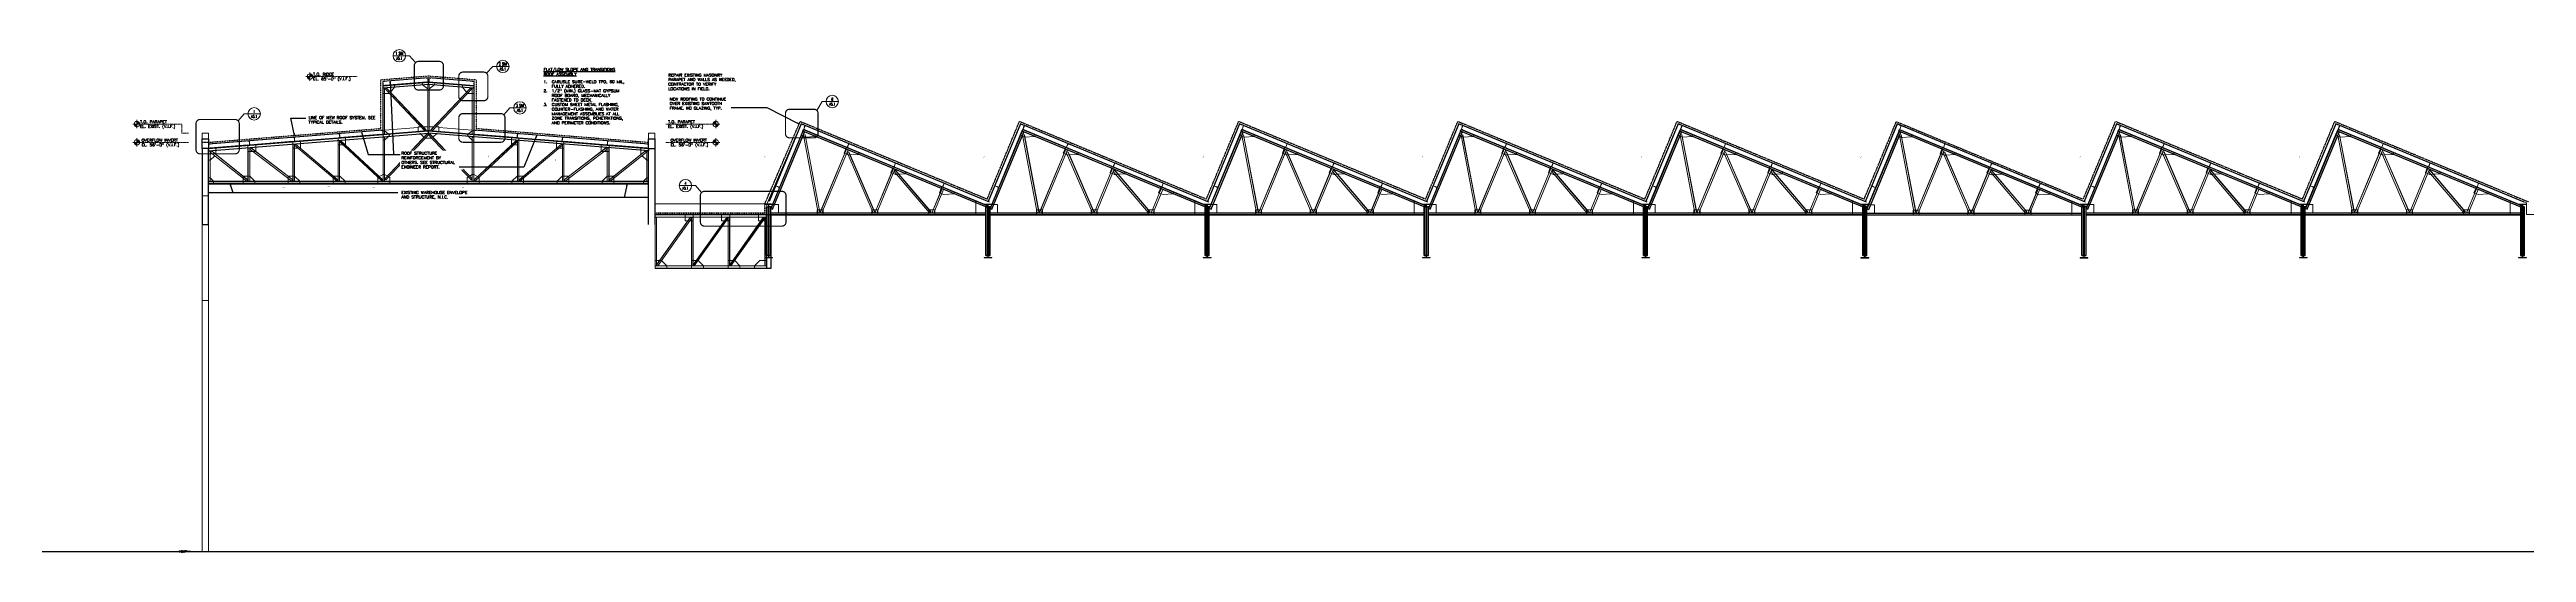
# Model space of a CAD drawing. Header units: inches. Extents: x -33163 to 19162, y -8858 to 30669.
# Drawn here: x -26497 to -22429, y -6825 to -5999 of the extents above; entities that cross this region are included whole.
import ezdxf
from ezdxf.enums import TextEntityAlignment as Align

# ---------------------------------------------------------------- set-up
doc = ezdxf.new("R2010")
doc.units = ezdxf.units.IN
for name, pattern in [('CENTER', [2, 1.25, -0.25, 0.25, -0.25]), ('DASHED', [0.75, 0.5, -0.25]), ('DASHED4', [0.25, 0.125, -0.125]), ('HIDDEN2', [0.1875, 0.125, -0.0625])]:
    doc.linetypes.add(name, pattern=pattern)
doc.layers.get('0').update_dxf_attribs({"color": 9, "lineweight": 0})
for name, color, linetype in [('A-ANNO-NOTE-48', 12, 'Continuous'), ('A-TEXT-48', 7, 'Continuous'), ('A-WALL-EXIST', 251, 'Continuous'), ('ELEV-MK', 7, 'Continuous'), ('TRUSS_Geometry', 12, 'Continuous'), ('WALL_Solid Fills', 11, 'Continuous')]:
    doc.layers.add(name, color=color, linetype=linetype)
for name, color, linetype, lineweight in [('A-ANNO-SYMB-48', 12, 'Continuous', 9), ('A-ROOF-BELOW', 251, 'Continuous', 5), ('A-ROOF-EXIST', 7, 'Continuous', 30), ('METAL-DECK', 12, 'Continuous', 0)]:
    doc.layers.add(name, color=color, linetype=linetype, lineweight=lineweight)
doc.styles.add('ROMANS', font='romans.shx', dxfattribs={"width": 1.1})
doc.styles.add('TXT-STD-1-4', font='romans.shx', dxfattribs={"width": 0.8, "height": 4.5})
doc.dimstyles.new('Dim 48', dxfattribs={"dimscale": 48, "dimtxt": 0.09375, "dimasz": 0.0625, "dimexe": 0.0625, "dimexo": 0.0625, "dimgap": 0.09375, "dimtad": 1, "dimdec": 4, "dimzin": 3, "dimdsep": 46, "dimlunit": 4, "dimtxsty": 'ROMANS', "dimblk1": 'ARCHTICK', "dimblk2": 'ARCHTICK', "dimsah": 1, "dimcen": 0.0625, "dimdle": 0.0625, "dimclrd": 2, "dimclre": 2, "dimclrt": 3, "dimaunit": 1, "dimazin": 0, "dimtm": 1e-09, "dimtfac": 1, "dimtdec": 4, "dimtmove": 2, "dimatfit": 3, "dimldrblk": 'CLOSEDBLANK', "dimfxl": 1, "dimtolj": 1, "dimtzin": 3, "dimarcsym": 0})

# ---------------------------------------------------------------- blocks, each defined once
blk = doc.blocks.new('A$C68cd170a')
at = {"layer": 'METAL-DECK', "lineweight": 30}
for points in [[(296.5, 235.2), (371.5, 241.2), (446.5, 235.2)], [(9.4, 132.2), (296.4, 155.2)], [(446.6, 155.2), (733.5, 132.2)]]:
    blk.add_lwpolyline(points, dxfattribs=at)
at = {"layer": 'TRUSS_Geometry', "lineweight": 18}
for points in [[(299.4, 235.4), (297.9, 235.3), (296.4, 235.2), (296.7, 231.7), (297, 228.2), (298.5, 228.3), (300, 228.4), (300, 228.6), (299.9, 228.7), (298.7, 228.6), (297.4, 228.5), (297.3, 228.5), (297.3, 228.5), (297.2, 228.6), (297.2, 228.7), (297, 231.7), (296.7, 234.8), (296.7, 234.8), (296.7, 234.9), (296.9, 234.9), (296.9, 235), (298.2, 235), (299.5, 235.1)], [(370.2, 240.9), (370.2, 240.9), (370.3, 240.8), (370.3, 240.7), (370.4, 240.7), (370.6, 237.7), (370.9, 234.6), (370.9, 234.5), (370.8, 234.5), (370.8, 234.4), (370.7, 234.4), (369.4, 234.3), (368.2, 234.2), (368.2, 234.1), (368.2, 233.9), (369.7, 234), (371.1, 234.2), (370.9, 237.7), (370.6, 241.2), (369.1, 241), (367.6, 240.9), (367.6, 240.8), (367.6, 240.6), (368.9, 240.7)], [(372.4, 241.2), (372.1, 237.7), (371.8, 234.2), (373.3, 234), (374.8, 233.9), (374.8, 234.1), (374.8, 234.2), (373.5, 234.3), (372.3, 234.4), (372.2, 234.4), (372.1, 234.5), (372.1, 234.5), (372.1, 234.6), (372.3, 237.7), (372.6, 240.7), (372.6, 240.7), (372.6, 240.8), (372.7, 240.9), (372.8, 240.9), (374.1, 240.7), (375.3, 240.6), (375.4, 240.8), (375.4, 240.9)], [(443.5, 235.4), (443.5, 235.3), (443.5, 235.1), (446, 235), (446.1, 234.9), (446.2, 234.9), (446.2, 234.8), (446.2, 234.8), (446, 231.7), (445.8, 228.7), (445.7, 228.6), (445.7, 228.5), (445.6, 228.5), (445.5, 228.5), (444.3, 228.6), (443, 228.7), (443, 228.6), (443, 228.4), (444.5, 228.3), (446, 228.2), (446.2, 231.7), (446.5, 235.2)], [(74.5, 137.4), (74.5, 137.2), (74.5, 137.1), (75.7, 137.2), (77, 137.3), (77.1, 137.3), (77.1, 137.3), (77.2, 137.2), (77.2, 137.1), (77.4, 134.1), (77.7, 131), (77.7, 131), (77.7, 130.9), (77.6, 130.9), (77.5, 130.8), (76.3, 130.7), (75, 130.7), (75, 130.5), (75, 130.4), (76.5, 130.5), (78, 130.6), (77.7, 134.1), (77.4, 137.6)], [(148.4, 143.3), (148.4, 143.2), (148.5, 143), (149.7, 143.1), (151, 143.3), (151.1, 143.3), (151.1, 143.2), (151.2, 143.1), (151.2, 143.1), (151.5, 140.1), (151.7, 137), (151.7, 136.9), (151.7, 136.9), (151.6, 136.8), (151.5, 136.8), (150.2, 136.7), (149, 136.6), (149, 136.4), (149, 136.3), (150.5, 136.4), (152, 136.6), (151.7, 140.1), (151.4, 143.5)], [(222.5, 149.2), (222.5, 149.1), (222.5, 149), (223.7, 149.1), (225, 149.2), (225.1, 149.2), (225.1, 149.2), (225.2, 149.1), (225.2, 149), (225.4, 146), (225.7, 142.9), (225.7, 142.9), (225.7, 142.8), (225.6, 142.7), (225.5, 142.7), (224.3, 142.6), (223, 142.5), (223, 142.4), (223, 142.2), (224.5, 142.4), (226, 142.5), (225.7, 146), (225.4, 149.5)], [(293.4, 154.9), (293.4, 154.8), (293.4, 154.7), (294.7, 154.8), (296, 154.9), (296.1, 154.9), (296.2, 154.8), (296.2, 154.8), (296.2, 154.7), (296.5, 151.7), (296.7, 148.6), (296.7, 148.5), (296.6, 148.5), (296.6, 148.4), (296.5, 148.4), (295.3, 148.3), (294, 148.2), (294, 148.1), (294, 147.9), (295.5, 148.1), (297, 148.2), (296.7, 151.7), (296.4, 155.2)], [(446.6, 155.2), (446.3, 151.7), (446, 148.2), (447.5, 148.1), (449, 147.9), (449, 148.1), (449, 148.2), (447.7, 148.3), (446.5, 148.4), (446.4, 148.4), (446.3, 148.5), (446.3, 148.5), (446.3, 148.6), (446.5, 151.7), (446.8, 154.7), (446.8, 154.8), (446.8, 154.8), (446.9, 154.9), (447, 154.9), (448.3, 154.8), (449.5, 154.7), (449.5, 154.8), (449.5, 154.9)], [(517.5, 149.5), (517.3, 146), (517, 142.5), (518.5, 142.4), (520, 142.2), (520, 142.4), (520, 142.5), (518.8, 142.6), (517.5, 142.7), (517.4, 142.7), (517.3, 142.8), (517.3, 142.9), (517.3, 142.9), (517.5, 146), (517.8, 149), (517.8, 149.1), (517.9, 149.2), (517.9, 149.2), (518, 149.2), (519.3, 149.1), (520.5, 149), (520.5, 149.1), (520.5, 149.2)], [(591.6, 143.5), (591.3, 140.1), (591, 136.6), (592.5, 136.4), (594, 136.3), (594, 136.4), (594, 136.6), (592.7, 136.7), (591.5, 136.8), (591.4, 136.8), (591.4, 136.9), (591.3, 136.9), (591.3, 137), (591.5, 140.1), (591.8, 143.1), (591.8, 143.1), (591.8, 143.2), (591.9, 143.3), (592, 143.3), (593.3, 143.1), (594.6, 143), (594.6, 143.2), (594.6, 143.3)]]:
    blk.add_lwpolyline(points, close=True, dxfattribs=at)
at = {"layer": 'TRUSS_Geometry', "lineweight": 25}
for points in [[(371.8, 234.2), (371.8, 233.9), (371.5, 230.2), (371.2, 233.9), (297, 227.9), (297, 228.2), (371.1, 234.2), (371.2, 233.9)], [(297, 227.9), (297.3, 224.2), (371.5, 230.2), (445.7, 224.2), (446, 227.9), (371.8, 233.9)], [(374.8, 233.9), (443, 228.4)], [(446, 228.2), (446, 227.9)], [(297, 148.2), (371.2, 154.1), (371.2, 153.9), (10, 124.9), (10.3, 121.2), (371.5, 150.2), (371.2, 153.9)], [(10, 124.9), (10, 125.2)], [(13, 125.4), (75, 130.4)], [(78, 130.6), (149, 136.3)], [(152, 136.6), (223, 142.2)], [(226, 142.5), (294, 147.9)], [(733, 125.2), (733, 124.9), (732.7, 121.2), (371.5, 150.2), (371.8, 153.9), (371.8, 154.1), (446, 148.2)], [(733, 124.9), (371.8, 153.9)], [(449, 147.9), (517, 142.5)], [(520, 142.2), (591, 136.6)], [(594, 136.3), (665, 130.6)], [(668, 130.4), (730, 125.4)], [(733, 71.2), (10, 71.2)], [(10, 67.4), (733, 67.4)], [(733, 67.2), (10, 67.2)]]:
    blk.add_lwpolyline(points, dxfattribs=at)
at = {"layer": 'TRUSS_Geometry', "lineweight": 13}
for points in [[(297, 215.6), (299.5, 215.6), (307.4, 215.6), (309, 217.5), (315.8, 225.7), (315.5, 229.7)], [(297, 228.2), (297, 228.2), (297, 223.9), (297.2, 223.9), (299.5, 223.9), (299.5, 148.5), (297.2, 148.5)], [(297, 144.2), (297, 143.9), (297, 148.5), (297.2, 148.5), (297.2, 223.9)], [(297, 148.5), (297, 223.9)], [(319.4, 230), (300, 228.4)], [(302.3, 224.2), (302.5, 224.4), (367.5, 155.5), (367.4, 155.4)], [(370.2, 222.9), (361.5, 229.4), (361.2, 233.1)], [(368.2, 233.9), (361.5, 233.4)], [(371.8, 234.2), (371.5, 234.2), (371.1, 234.2)], [(372.5, 222.8), (381.4, 229.4), (381.8, 233.4)], [(375.6, 155.4), (377.3, 153.8), (442.2, 222.6), (440.5, 224.1)], [(434, 217.5), (427.1, 225.7), (427.5, 229.7)], [(435.6, 215.6), (443.5, 215.6), (445.8, 215.6), (446, 215.6), (446, 228.2)], [(445.8, 223.9), (446, 223.9), (446, 148.5), (445.8, 148.5)], [(22.5, 115.2), (22.5, 122.2), (22.5, 126.2)], [(75, 130.4), (75, 126.4), (75, 120.2), (75.3, 120.2), (78, 120.2), (83.2, 120.2), (88.1, 120.2), (88.1, 127.4), (88.1, 131.5)], [(75.3, 126.1), (75.3, 71.5)], [(148.6, 73.4), (148.7, 73.5), (80.1, 126.4), (79.9, 126.2)], [(161.3, 137.3), (161.3, 133.3), (161.3, 125.4), (157.4, 125.4), (151.5, 125.4), (149, 125.4)], [(151.5, 130.4), (151.5, 71.5), (149.2, 71.5), (149, 71.5), (149, 132.1), (149, 132.3), (149, 136.3)], [(149, 132.1), (149.2, 132.1), (149.2, 71.5)], [(151.5, 130.5), (151.5, 132.1), (149.2, 132.1)], [(222.8, 72.9), (223, 73.1), (153.1, 132.3), (152.9, 132.2)], [(223.3, 131.3), (223, 131.3), (223, 138.2), (223, 142.2)], [(223.3, 71.5), (223.3, 138), (223, 138), (223, 71.5), (223.3, 71.5), (225.5, 71.5), (225.5, 138), (223.3, 138)], [(225.5, 131.3), (230.8, 131.3)], [(296.8, 73), (297, 73.2), (227.2, 138.1), (227, 137.9)], [(234.5, 131.3), (235.3, 131.3), (235.3, 139.3), (235.3, 143.3)], [(296.4, 155.2), (297, 155.2)], [(297, 154.2), (299.5, 154.2), (305.5, 148.9), (307.6, 146.7), (305.8, 144.9), (299.5, 138.7), (297, 138.7)], [(297, 148.5), (297, 148.2)], [(297.2, 71.5), (297, 71.5), (297, 143.9), (297.2, 143.9)], [(299.5, 155.4), (354.6, 159.8)], [(299.8, 75.1), (299.6, 75.3), (369.8, 149.5), (370, 149.3), (299.8, 75.1), (301.5, 73.5), (371.5, 147.7), (441.4, 73.7), (443.1, 75.2), (373, 149.3), (373.2, 149.5), (443.3, 75.4), (443.1, 75.2)], [(359.4, 160.5), (354.6, 160.5), (354.6, 152.8)], [(355.5, 151.7), (354.6, 152.6)], [(364.1, 143.5), (358.2, 149.1), (357.3, 150)], [(370.2, 160.5), (362.8, 160.5)], [(363.4, 160.5), (370.2, 161.1)], [(365.9, 141.8), (377.1, 141.8)], [(373, 149.3), (371.5, 147.7), (369.9, 149.3)], [(379.6, 160.5), (372.5, 161.1)], [(380.2, 160.5), (372.5, 160.5)], [(378.9, 143.5), (384.7, 149.1), (385.7, 150)], [(388.4, 152.8), (388.4, 160.5), (383.6, 160.5)], [(387.5, 151.7), (388.4, 152.6)], [(443.5, 155.4), (388.4, 159.8)], [(446, 154.2), (443.5, 154.2), (437.5, 148.9), (435.4, 147), (437.2, 144.9), (443.5, 138.7), (445.8, 138.7)], [(445.8, 143.9), (443.5, 143.9), (443.5, 71.5), (445.8, 71.5)], [(445.8, 136.5), (446, 136.3), (446, 144.2), (446, 148.2), (446, 156.4), (445.8, 156.2)], [(446.6, 155.2), (446, 155.2)], [(446.2, 73), (446, 73.2), (515.8, 138.1), (515.9, 137.9)], [(508.5, 131.3), (507.7, 131.3), (507.7, 139.3), (507.7, 143.3)], [(512.2, 131.3), (517.5, 131.3), (520, 131.3)], [(519.7, 138), (520, 138)], [(520, 73.1), (520, 138), (520, 138.2), (520, 142.2)], [(590.1, 132.2), (520.2, 72.9), (520, 73.1), (589.9, 132.3), (590.1, 132.2), (591.5, 130.4), (591.5, 71.5), (593.8, 71.5)], [(520.2, 72.9), (521.6, 71.2), (591.5, 130.4)], [(581.7, 125.4), (581.7, 133.3), (581.7, 137.3)], [(585.5, 125.4), (591.5, 125.4), (594, 125.4)], [(594, 132.1), (594, 71.5), (593.8, 71.5), (593.8, 132.1), (591.5, 132.1), (591.5, 130.5)], [(593.8, 132.1), (594, 132.1), (594, 132.3), (594, 136.3)], [(594.4, 73.4), (594.2, 73.5), (662.9, 126.4), (663, 126.2)], [(654.9, 131.5), (654.9, 127.4), (654.9, 120.2), (659.8, 120.2), (665, 120.2), (667.7, 120.2), (668, 120.2), (668, 126.4), (668, 130.4)], [(667.7, 126.1), (668, 126.1), (668, 71.5), (667.7, 71.5)], [(720.5, 115.2), (720.5, 122.2), (720.5, 126.2)], [(20.4, 113.1), (13, 105.7), (10.2, 105.7), (10, 105.7)], [(10, 102.7), (10.2, 102.9)], [(74.7, 73.3), (74.8, 73.5), (15, 121.2), (14.9, 121)], [(288.5, 67.2), (288.5, 71.2), (288.5, 77.7), (290.8, 78.9), (297, 82.2), (299.5, 82.2), (303.9, 79.8), (306.2, 78.6), (308, 77.7), (308, 71.2), (308, 67.2)], [(443.5, 82.2), (439, 79.8), (436.7, 78.6), (435, 77.7), (435, 71.2), (435, 67.2)], [(443.5, 82.3), (445.8, 82.3), (452.2, 78.9), (454.5, 77.7), (454.5, 71.2), (454.5, 67.2)], [(728.1, 121), (668.3, 73.3)], [(722.6, 113.1), (730, 105.7), (733, 105.7)], [(732.7, 102.9), (733, 102.7)], [(10.2, 79.5), (10, 79.7)], [(18.5, 67.2), (18.5, 71.2), (13, 76.7), (10, 76.7)], [(86.5, 67.2), (86.5, 71.2), (78, 79.7), (75.3, 79.7), (67, 79.7), (67, 75.9), (67, 71.2), (67, 67.2)], [(140.7, 67.2), (140.7, 71.2), (140.7, 75.9), (140.7, 79.7), (149, 79.7), (151.5, 79.7), (151.7, 79.7), (160.2, 71.2), (160.2, 67.2)], [(234.7, 67.2), (234.7, 71.2), (226.1, 79.7), (225.5, 79.7), (223.3, 79.7), (215.2, 79.7)], [(215.2, 76.4), (215.2, 71.2), (215.2, 67.2)], [(527.8, 67.2), (527.8, 71.2), (527.8, 76.4), (527.8, 79.7), (520, 79.7), (517.5, 79.7), (516.9, 79.7), (508.3, 71.2), (508.3, 67.2)], [(520, 73.1), (520, 71.5), (519.7, 71.5)], [(582.8, 67.2), (582.8, 71.2), (591.3, 79.7), (591.5, 79.7), (594, 79.7), (602.2, 79.7), (602.2, 75.9), (602.2, 71.2), (602.2, 67.2)], [(675.9, 67.2), (675.9, 71.2), (675.9, 75.9), (675.9, 79.7), (667.7, 79.7), (665, 79.7), (656.5, 71.2), (656.5, 67.2)], [(733, 76.7), (730, 76.7), (724.5, 71.2), (724.5, 67.2)], [(733, 79.7), (732.7, 79.5)]]:
    blk.add_lwpolyline(points, dxfattribs=at)
for points in [[(300.7, 222.7), (365.7, 153.8), (367.4, 155.4), (302.3, 224.2)], [(372.5, 154.2), (372.5, 229.9), (370.2, 229.9), (370.2, 154.2)], [(440.4, 224.3), (440.5, 224.1), (375.6, 155.4), (375.5, 155.6)], [(445.8, 148.5), (445.8, 223.9), (443.5, 223.9), (443.5, 148.5)], [(75.3, 71.5), (78, 71.5), (78, 126.1), (75.3, 126.1), (75, 126.1), (75, 71.5)], [(146.9, 71.2), (78.2, 124), (79.9, 126.2), (148.6, 73.4)], [(222.8, 72.9), (221.4, 71.2), (151.5, 130.4), (152.9, 132.2)], [(295.3, 71.4), (225.5, 136.3), (227, 137.9), (296.8, 73)], [(297.2, 143.9), (297.2, 71.5), (299.5, 71.5), (299.5, 143.9)], [(445.8, 143.9), (446, 143.9), (446, 71.5), (445.8, 71.5)], [(517.5, 136.3), (515.9, 137.9), (446.2, 73), (447.7, 71.4)], [(519.7, 71.5), (519.7, 138), (517.5, 138), (517.5, 71.5)], [(596.1, 71.2), (664.7, 124), (663, 126.2), (594.4, 73.4)], [(667.7, 71.5), (667.7, 126.1), (665, 126.1), (665, 71.5)], [(10.2, 71.5), (13, 71.5), (13, 120.9), (10.2, 120.9)], [(13.2, 118.8), (14.9, 121), (74.7, 73.3), (73, 71.2)], [(728.1, 121), (727.9, 121.2), (668.2, 73.5), (668.3, 73.3), (670, 71.2), (729.8, 118.8)], [(730, 120.9), (730, 71.5), (732.7, 71.5), (732.7, 120.9)]]:
    blk.add_lwpolyline(points, close=True, dxfattribs=at)
at = {"layer": 'TRUSS_Geometry', "lineweight": 30}
for points in [[(10, 0), (10, 125.2), (10, 141.2), (0, 141.2), (0, 125.2), (0, 0)], [(10, 125.2), (0, 125.2)], [(743, 125.2), (743, 141.2), (733, 141.2), (733, 125.2)]]:
    blk.add_lwpolyline(points, dxfattribs=at)
at = {"layer": 'TRUSS_Geometry', "lineweight": 18}
for points in [[(10.3, 131.8), (10.3, 131.8), (10.3, 131.9), (10.4, 131.9), (10.5, 132), (11.7, 132.1), (13, 132.2), (13, 132.3), (13, 132.4), (10, 132.2)], [(10, 132.2), (10.3, 128.7), (10.6, 125.2), (12.1, 125.3), (13.5, 125.4), (13.5, 125.6), (13.5, 125.7), (12.3, 125.6), (11, 125.5), (10.9, 125.5), (10.8, 125.5), (10.8, 125.6), (10.8, 125.7), (10.5, 128.7)], [(10.5, 128.7), (10.3, 131.8)], [(665.5, 137.6), (665.3, 134.1), (665, 130.6)], [(665, 130.6), (666.5, 130.5), (668, 130.4), (668, 130.5), (668, 130.7), (666.8, 130.7), (665.5, 130.8), (665.4, 130.9), (665.3, 130.9), (665.3, 131), (665.3, 131), (665.5, 134.1), (665.8, 137.1), (665.8, 137.2), (665.9, 137.3), (665.9, 137.3), (666, 137.3), (667.3, 137.2), (668.5, 137.1), (668.5, 137.2), (668.5, 137.4), (665.5, 137.6)], [(733, 132.2), (732.7, 128.7), (732.4, 125.2), (730.9, 125.3), (729.4, 125.4), (729.4, 125.6), (729.5, 125.7), (730.7, 125.6), (732, 125.5), (732.1, 125.5), (732.2, 125.5), (732.2, 125.6), (732.2, 125.7), (732.5, 128.7)], [(732.7, 131.8), (732.7, 131.8), (732.6, 131.9), (732.6, 131.9), (732.5, 132), (731.3, 132.1), (730, 132.2), (730, 132.3), (730, 132.4), (733, 132.2)], [(732.5, 128.7), (732.7, 131.8)]]:
    blk.add_lwpolyline(points, dxfattribs=at)
at = {"layer": 'TRUSS_Geometry', "lineweight": 30}
blk.add_lwpolyline([(743, 125.2), (743, 0.2), (733, 0.2), (733, 125.2)], close=True, dxfattribs=at)
at = {"layer": 'WALL_Solid Fills', "lineweight": 25, "transparency": 33554559}
for points in [[(162.7, 107.6), (163.1, 107.6), (162.7, 104.5), (163.1, 104.5)], [(236.8, 110.6), (237.2, 110.6), (236.8, 107.5), (237.2, 107.5)], [(272.1, 113.5), (272.5, 113.5), (272.1, 110.5), (272.5, 110.5)], [(313.4, 61.6), (316.6, 61.6), (313.4, 61.2), (316.6, 61.2)], [(459.9, 61.3), (463, 61.3), (459.9, 60.9), (463, 60.9)], [(534, 62.5), (537.1, 62.5), (534, 62.1), (537.1, 62.1)], [(607.9, 61.9), (611, 61.9), (607.9, 61.4), (611, 61.4)]]:
    blk.add_solid(points, dxfattribs=at)
blk = doc.blocks.new('A$Ca5cd4c98')
at = {"layer": 'METAL-DECK', "lineweight": 30}
for points in [[(60.6, 220.2), (7.7, 92.6)], [(369.9, 91.7), (60.6, 220.2)]]:
    blk.add_lwpolyline(points, dxfattribs=at)
at = {"layer": 'TRUSS_Geometry', "lineweight": 25}
for points in [[(63.4, 207.8), (63.1, 207.9), (10.6, 81.2), (10.8, 81.1)], [(364.7, 86), (64.3, 210.8)], [(6.8, 4), (3.8, 4), (3.8, 84), (6.8, 84)], [(7.6, 4), (7.3, 4), (7.3, 84), (7.6, 84)], [(366.8, 4), (366.8, 84), (363.8, 84), (363.8, 4), (366.8, 4), (367.1, 4), (367.1, 84)], [(10.6, 73.9), (363.8, 73.9)], [(10.6, 71.2), (363.8, 71.2)], [(10.6, 70.9), (363.8, 70.9)]]:
    blk.add_lwpolyline(points, dxfattribs=at)
for points in [[(10.8, 81.1), (13.6, 79.9), (66.2, 206.6), (63.4, 207.8)], [(364.8, 86.3), (363.6, 83.5), (63.3, 208.2), (64.4, 211)], [(7.1, 4), (6.8, 4), (6.8, 84), (7.1, 84)], [(7.6, 84), (7.6, 4), (10.6, 4), (10.6, 71.7), (10.6, 78), (10.6, 84)], [(370.6, 78), (370.6, 84), (367.6, 84), (367.6, 4), (370.6, 4), (370.6, 71.7)]]:
    blk.add_lwpolyline(points, close=True, dxfattribs=at)
at = {"layer": 'TRUSS_Geometry', "lineweight": 18}
for points in [[(60.6, 220.2), (63.9, 218.8), (67.1, 217.5), (66.5, 216.1), (66, 214.7), (65.7, 214.8), (66.2, 216), (66.7, 217.2), (66.7, 217.2), (66.7, 217.3), (66.7, 217.4), (66.6, 217.4), (63.8, 218.6), (61, 219.8), (60.9, 219.8), (60.8, 219.8), (60.7, 219.7), (60.7, 219.7), (60.2, 218.5), (59.7, 217.3), (59.5, 217.4), (59.6, 217.5), (59.6, 217.7)], [(141.4, 186.6), (141.3, 186.5), (141.3, 186.4), (140.1, 186.9), (138.9, 187.4), (138.9, 187.4), (138.8, 187.4), (138.7, 187.3), (138.7, 187.3), (137.5, 184.4), (136.3, 181.6), (136.3, 181.5), (136.3, 181.4), (136.4, 181.4), (136.4, 181.3), (137.6, 180.9), (138.8, 180.4), (138.7, 180.3), (138.7, 180.2), (137.3, 180.7), (135.9, 181.3), (137.3, 184.5), (138.6, 187.8), (140, 187.2)], [(212.8, 149.4), (214.1, 152.6), (215.5, 155.8), (216.9, 155.3), (218.3, 154.7), (218.2, 154.6), (218.2, 154.5), (217, 154.9), (215.8, 155.4), (215.7, 155.5), (215.7, 155.4), (215.6, 155.4), (215.6, 155.3), (214.4, 152.5), (213.2, 149.7), (213.2, 149.6), (213.2, 149.5), (213.3, 149.5), (213.3, 149.4), (214.5, 149), (215.7, 148.4), (215.6, 148.3), (215.6, 148.2), (214.2, 148.8)], [(7.1, 84), (7.1, 88), (0.8, 88), (0.8, 87.7), (6.8, 87.7), (6.8, 84)], [(7.3, 84), (7.3, 88), (13.6, 88), (13.6, 87.7), (7.6, 87.7), (7.6, 84)], [(23.8, 113), (23.7, 113.1), (23.6, 113.1), (24.1, 114.3), (24.5, 115.5), (24.5, 115.6), (24.5, 115.6), (24.5, 115.7), (24.4, 115.7), (21.6, 116.9), (18.8, 118.1), (18.7, 118.1), (18.6, 118.1), (18.6, 118), (18.5, 118), (18, 116.8), (17.5, 115.6), (17.4, 115.7), (17.3, 115.7), (17.9, 117.1), (18.5, 118.5), (21.7, 117.1), (25, 115.8), (24.4, 114.4)], [(367.1, 84), (367.1, 88), (360.9, 88), (360.9, 87.7), (366.8, 87.7), (366.8, 84)], [(367.4, 88), (373.6, 88), (373.6, 87.7), (367.6, 87.7), (367.6, 84), (367.4, 84)], [(367.4, 0), (367.4, 4), (367.6, 4), (367.6, 0.3), (373.6, 0.3), (373.6, 0)]]:
    blk.add_lwpolyline(points, close=True, dxfattribs=at)
for points in [[(69.9, 216.3), (69.8, 216.2), (69.8, 216.1), (68.6, 216.6), (67.4, 217.1), (67.4, 217.1), (67.3, 217.1), (67.2, 217.1), (67.1, 217), (66, 214.2), (64.8, 211.4), (64.8, 211.3), (64.8, 211.2), (64.9, 211.1), (64.9, 211.1), (66.1, 210.6), (67.3, 210.1), (67.3, 210), (67.2, 209.9), (65.8, 210.5), (64.4, 211), (65.8, 214.2), (67.1, 217.5)], [(295.2, 122.2), (294, 119.4), (292.9, 116.6), (292.9, 116.5), (292.9, 116.5), (292.9, 116.4), (293, 116.4), (294.2, 115.8), (295.4, 115.4), (295.3, 115.3), (295.3, 115.1), (293.9, 115.7), (292.5, 116.3), (293.8, 119.5), (295.1, 122.8), (296.5, 122.2), (297.9, 121.6), (297.9, 121.5), (297.8, 121.4), (296.6, 121.9), (295.5, 122.3)], [(6.8, 4), (6.8, 0.3), (0.8, 0.3), (0.8, 0), (7.1, 0)], [(7.6, 4), (7.6, 0.3), (13.6, 0.3), (13.6, 0), (7.3, 0), (7.3, 4)], [(367.1, 4), (367.1, 0), (360.9, 0), (360.9, 0.3), (366.8, 0.3), (366.8, 4)]]:
    blk.add_lwpolyline(points, dxfattribs=at)
at = {"layer": 'TRUSS_Geometry', "lineweight": 13}
for points in [[(60.3, 201.2), (63.4, 199.9), (64.5, 199.5), (67.7, 198.1), (67.8, 198.1), (83.9, 199.3), (84.1, 199.6), (85.2, 202.3)], [(137.7, 177.3), (94.7, 73.9), (91.9, 75.1), (134.9, 178.5), (135.1, 178.4), (92.2, 75), (91.9, 75.1)], [(135, 181.7), (133.9, 178.9), (130.9, 171.8), (131.9, 171.5), (134.7, 170.3), (137.5, 169.1), (138.3, 168.8), (140.9, 169), (154.5, 169.9), (154.7, 170.3), (155.8, 173.1)], [(214.5, 145.4), (184.8, 73.9), (182, 75.1), (211.7, 146.6), (211.9, 146.5), (182.2, 75), (182, 75.1)], [(211.9, 149.8), (210.8, 147), (207.8, 139.9), (208.7, 139.6), (211.5, 138.4), (215.3, 136.9), (217.3, 137), (221.1, 137.3), (231.4, 138), (231.5, 138.3), (232.7, 141.1)], [(23.1, 73.9), (23.1, 87.7), (16.8, 87.7), (13.3, 87.7)], [(294.3, 112.3), (278.4, 73.9), (275.6, 75.1)], [(312.3, 108.1), (311.2, 105.3), (311, 105), (294.9, 103.8), (291.4, 105.2), (288.6, 106.4), (287.5, 106.9), (290.5, 113.9), (291.6, 116.7)], [(347.2, 70.9), (347.2, 73.9), (347.2, 90.3), (347.2, 93.6)], [(364.8, 86.3), (366.8, 85.4)], [(86.7, 70.9), (86.7, 73.9), (86.7, 78.9), (87.4, 78.9), (90.5, 78.9), (93.5, 78.9), (96.7, 78.9), (96.7, 78.8), (96.7, 73.9), (96.7, 70.9)], [(176.6, 70.9), (176.6, 73.9), (176.6, 78.8), (176.6, 78.9), (179.8, 78.9), (183.6, 78.9), (186.6, 78.9), (186.6, 78.3), (186.6, 73.9), (186.6, 70.9)], [(280.2, 70.9), (280.2, 73.9), (280.2, 78.3), (280.2, 78.9), (277.2, 78.9), (270.7, 78.9), (270.2, 78.9), (270.2, 74.9), (270.2, 73.9), (270.2, 70.9)]]:
    blk.add_lwpolyline(points, dxfattribs=at)
for points in [[(91.3, 74.5), (67, 202.2), (64.1, 201.7), (88.3, 73.9)], [(91.3, 74.5), (67, 202.2), (66.8, 202.1), (91, 74.5)], [(178.7, 73.9), (181.5, 75.1), (138.6, 174.2), (138.3, 174.1), (181.2, 75), (181.5, 75.1), (140.9, 169), (138.6, 174.2), (135.8, 173)], [(273.3, 75.9), (221.1, 137.3), (215.4, 144), (213.1, 142), (271, 73.9)], [(215.4, 144), (221.1, 137.3), (273.3, 75.9), (273.1, 75.7), (215.1, 143.8)], [(291.5, 113.4), (275.6, 75.1), (275.8, 75), (291.8, 113.3)]]:
    blk.add_lwpolyline(points, close=True, dxfattribs=at)
at = {"layer": 'WALL_Solid Fills', "lineweight": 25, "transparency": 33554559}
blk.add_solid([(0.4, 164.3), (1.6, 167.3), (0, 164.5), (1.2, 167.4)], dxfattribs=at)
blk = doc.blocks.new('target')
for p, q in [((-6, 0), (6, 0)), ((-4, 0.5), (0, 0.5)), ((-4, 0.3), (0, 0.3)), ((-4, 0.2), (0, 0.2)), ((-3.9, 1), (0, 1)), ((-3.9, 0.8), (0, 0.8)), ((-3.9, 0.7), (0, 0.7)), ((-3.8, 1.3), (0, 1.3)), ((-3.8, 1.2), (0, 1.2)), ((-3.7, 1.5), (0, 1.5)), ((-3.6, 1.8), (0, 1.8)), ((-3.6, 1.7), (0, 1.7)), ((-3.5, 2), (0, 2)), ((-3.4, 2.2), (0, 2.2)), ((-3.2, 2.3), (0, 2.3)), ((-3.1, 2.5), (0, 2.5)), ((-3, 2.7), (0, 2.7)), ((-2.8, 2.8), (0, 2.8)), ((-2.6, 3), (0, 3)), ((-2.4, 3.2), (0, 3.2)), ((-2.2, 3.3), (0, 3.3)), ((-1.9, 3.5), (0, 3.5)), ((-1.6, 3.7), (0, 3.7)), ((-1.1, 3.8), (0, 3.8)), ((0, 6), (0, -6)), ((0, 0), (4, 0)), ((0, 0), (4, 0)), ((4, -0.2), (0, -0.2)), ((4, -0.3), (0, -0.3)), ((4, -0.5), (0, -0.5)), ((3.9, -0.7), (0, -0.7)), ((3.9, -0.8), (0, -0.8)), ((3.9, -1), (0, -1)), ((3.8, -1.2), (0, -1.2)), ((3.8, -1.3), (0, -1.3)), ((3.7, -1.5), (0, -1.5)), ((3.6, -1.7), (0, -1.7)), ((3.6, -1.8), (0, -1.8)), ((3.5, -2), (0, -2)), ((3.4, -2.2), (0, -2.2)), ((3.2, -2.3), (0, -2.3)), ((3.1, -2.5), (0, -2.5)), ((3, -2.7), (0, -2.7)), ((2.8, -2.8), (0, -2.8)), ((2.6, -3), (0, -3)), ((2.4, -3.2), (0, -3.2)), ((2.2, -3.3), (0, -3.3)), ((1.9, -3.5), (0, -3.5)), ((1.6, -3.7), (0, -3.7)), ((1.1, -3.8), (0, -3.8))]:
    blk.add_line(p, q)
blk.add_circle((0, 0), 4)
blk = doc.blocks.new('A$C29b518c3')
at = {"layer": 'TRUSS_Geometry', "lineweight": 30}
blk.add_lwpolyline([(183, 88.2), (0, 88.2)], dxfattribs=at)
at = {"layer": 'TRUSS_Geometry', "lineweight": 13}
for points in [[(0, 88), (183, 88), (183, 87.8), (183, 84), (0, 84), (0, 88.2)], [(0, 87.8), (183, 87.8)], [(2.3, 4), (2.5, 4), (2.5, 83.7), (2.3, 83.7)], [(2.7, 5.5), (2.5, 5.6), (57.7, 83.3), (57.9, 83.2)], [(49.4, 87.8), (49.4, 85.2), (49.4, 78), (54.3, 78), (59.6, 78), (62.3, 78), (62.6, 78), (62.6, 84.2), (62.6, 87.8)], [(62.3, 4), (62.5, 4), (62.5, 83.7), (62.3, 83.7)], [(62.7, 5.5), (62.5, 5.6), (117.7, 83.3), (117.9, 83.2)], [(109.4, 87.8), (109.4, 85.2), (109.4, 78), (114.3, 78), (119.6, 78), (122.3, 78), (122.6, 78), (122.6, 84.2), (122.6, 87.8)], [(122.3, 4), (122.6, 4), (122.6, 83.7), (122.3, 83.7)], [(122.8, 5.5), (122.6, 5.6), (177.8, 83.3), (178, 83.2)], [(153.4, 44.5), (179.8, 81.9), (178, 83.1), (177.8, 83.3), (153.4, 48.9)], [(178, 83.1), (153.4, 48.4)], [(169.9, 87.8), (169.9, 85.2), (169.9, 78), (174.8, 78), (180, 78), (182.7, 78), (183, 78), (183, 84.2), (183, 87.8)], [(180.7, 4), (180.5, 4), (180.5, 83.7), (180.7, 83.7)], [(0, 0.3), (0, 4.3), (0, 9), (0, 12.8), (8.3, 12.8), (10.8, 12.8), (10.9, 12.8), (19.5, 4.3), (19.5, 0.3)], [(0, 4), (183, 4), (183, 0.3), (183, 0), (0, 0), (0, 4)], [(183, 0.3), (0, 0.3)], [(60, 0.3), (60, 4.3), (60, 9), (60, 12.8), (68.3, 12.8), (70.8, 12.8), (70.9, 12.8), (79.5, 4.3), (79.5, 0.3)], [(120, 0.3), (120, 4.3), (120, 9), (120, 12.8), (128.3, 12.8), (130.8, 12.8), (131, 12.8), (139.5, 4.3), (139.5, 0.3)], [(183, 0.3), (183, 4.3), (183, 9), (183, 12.8), (174.7, 12.8), (172.2, 12.8), (172.1, 12.8), (163.5, 4.3), (163.5, 0.3)]]:
    blk.add_lwpolyline(points, dxfattribs=at)
for points in [[(2.3, 83.7), (2.3, 4), (0, 4), (0, 83.7)], [(4.5, 4.2), (59.8, 81.9), (57.9, 83.2), (2.7, 5.5)], [(62.3, 83.7), (62.3, 4), (60, 4), (60, 83.7)], [(64.5, 4.2), (119.8, 81.9), (117.9, 83.2), (62.7, 5.5)], [(122.3, 83.7), (122.3, 4), (120, 4), (120, 83.7)], [(124.6, 4.2), (179.8, 81.9), (178, 83.2), (122.8, 5.5)], [(180.7, 83.7), (180.7, 4), (183, 4), (183, 83.7)]]:
    blk.add_lwpolyline(points, close=True, dxfattribs=at)
blk = doc.blocks.new('_ArchTick')
at = {"color": 0, "linetype": 'ByBlock', "const_width": 0.15}
blk.add_lwpolyline([(-0.5, -0.5), (0.5, 0.5)], dxfattribs=at)
blk = doc.blocks.new('DETL_TAG')
at = {"color": 0, "linetype": 'ByBlock'}
blk.add_line((20.4, 0), (-20.4, 0), dxfattribs=at)
blk.add_circle((0, 0), 20.4, dxfattribs=at)
at = {"color": 0, "linetype": 'ByBlock', "style": 'ROMANS', "width": 0.625}
for tag, p in [('NUMBER', (0, 7.9)), ('SHEET', (0, -8.5)), ('NOTE', (0, -28.8)), ('NOTE', (0, -41))]:
    blk.add_attdef(tag, text='', height=9, dxfattribs=at).set_placement(p, align=Align.MIDDLE)

msp = doc.modelspace()

# ---------------------------------------------------------------- linework, layer by layer
at = {"layer": 'A-ANNO-SYMB-48', "linetype": 'CENTER'}
for p, q in [((-25991.75294, -6043.77168), (-26069.32698, -6043.77168)), ((-25484.68748, -6121.77168), (-25402.73201, -6121.77168)), ((-26268.86113, -6151.77168), (-26353.49563, -6151.77168)), ((-25484.97693, -6151.77168), (-25402.79813, -6151.77168))]:
    msp.add_line(p, q, dxfattribs=at)
at = {"layer": 'A-ANNO-SYMB-48'}
for points in [[(-25912.22026, -6009.57213), (-25905.91127, -6009.57213), (-25895.85761, -6020.87554)], [(-25762.66415, -6027.10268), (-25768.97314, -6027.10268), (-25779.0268, -6038.40609)], [(-25734.56044, -6095.27491), (-25740.86942, -6095.27491), (-25750.92309, -6106.57831)], [(-25221.62082, -6084.77498), (-25227.92981, -6084.77498), (-25236.77184, -6099.40616)], [(-26171.01664, -6104.9088), (-26177.32563, -6104.9088), (-26187.37929, -6116.21221)], [(-25442.41136, -6222.85246), (-25436.10238, -6222.85246), (-25426.04871, -6234.15587)]]:
    msp.add_lwpolyline(points, dxfattribs=at)
at = {"layer": 'A-ANNO-SYMB-48', "linetype": 'HIDDEN2', "const_width": 2, "flags": 128}
for points in [[(-25897.84342, -6025.66972), (-25897.84342, -6059.1071, 0.4142135624), (-25891.06342, -6065.8871), (-25856.85118, -6065.8871, 0.4142135624), (-25850.07118, -6059.1071), (-25850.07118, -6025.66972, 0.4142135624), (-25856.85118, -6018.88972), (-25891.06342, -6018.88972, 0.4142135624)], [(-25824.81323, -6043.20027), (-25824.81323, -6076.63765, 0.4142135624), (-25818.03323, -6083.41765), (-25783.82099, -6083.41765, 0.4142135624), (-25777.04099, -6076.63765), (-25777.04099, -6043.20027, 0.4142135624), (-25783.82099, -6036.42027), (-25818.03323, -6036.42027, 0.4142135624)], [(-25288.29151, -6104.20034), (-25288.29151, -6137.63772, 0.4142135624), (-25281.51151, -6144.41772), (-25241.56602, -6144.41772, 0.4142135624), (-25234.78602, -6137.63772), (-25234.78602, -6104.20034, 0.4142135624), (-25241.56602, -6097.42034), (-25281.51151, -6097.42034, 0.4142135624)], [(-26256.41717, -6121.00639), (-26256.41717, -6163.89362, 0.4142135624), (-26249.63717, -6170.67362), (-26192.17348, -6170.67362, 0.4142135624), (-26185.39348, -6163.89362), (-26185.39348, -6121.00639, 0.4142135624), (-26192.17348, -6114.22639), (-26249.63717, -6114.22639, 0.4142135624)], [(-25428.03453, -6238.95005), (-25428.03453, -6282.60606, 0.4142135624), (-25421.25453, -6289.38606), (-25294.19413, -6289.38606, 0.4142135624), (-25287.41413, -6282.60606), (-25287.41413, -6238.95005, 0.4142135624), (-25294.19413, -6232.17005), (-25421.25453, -6232.17005, 0.4142135624)]]:
    msp.add_lwpolyline(points, format="xyb", close=True, dxfattribs=at)
at = {"layer": 'A-ANNO-SYMB-48', "linetype": 'CENTER'}
msp.add_lwpolyline([(-26268.86113, -6136.74684), (-26279.64668, -6136.66326), (-26279.64668, -6121.77168), (-26353.49563, -6121.77168)], dxfattribs=at)
at = {"layer": 'A-ROOF-BELOW', "linetype": 'Continuous', "lineweight": 0}
msp.add_line((-25503.0971, -6252.56305), (-25311.73054, -6252.56305), dxfattribs=at)
for points in [[(-26246.08376, -6823.77168), (-26246.08376, -6136.74684), (-26236.11045, -6136.74684), (-26236.11045, -6154.7317), (-25949.60377, -6131.7578), (-25949.60377, -6051.74502), (-25874.56378, -6045.71835), (-25799.52377, -6051.74502), (-25799.52377, -6131.72898), (-25513.07043, -6154.73166), (-25513.07043, -6136.74684), (-25503.0971, -6136.74684), (-25503.0971, -6270.51834), (-25319.15518, -6270.51834), (-25319.15518, -6253.45165), (-25262.34537, -6121.26804), (-24955.26934, -6248.79897), (-24902.30196, -6121.26923), (-24595.26623, -6248.79147), (-24542.30481, -6121.26804), (-24235.22879, -6248.79897), (-24182.2614, -6121.26923), (-23875.18823, -6248.79897), (-23822.2237, -6121.26804), (-23515.00992, -6248.86424), (-23462.18314, -6121.66499), (-23155.24771, -6249.13753), (-23102.14258, -6121.26804), (-22795.06655, -6248.79897), (-22742.10202, -6121.26804), (-22429.15182, -6251.24677), (-22429.15182, -6270.305), (-22182.25998, -6270.305)], [(-26246.08376, -6823.77168), (-26246.08376, -6136.74684), (-26236.1105, -6136.77168), (-26236.11056, -6151.77168)], [(-25513.07043, -6151.72201), (-25513.07043, -6136.74684), (-25503.0971, -6136.74684), (-25503.0971, -6266.7233)]]:
    msp.add_lwpolyline(points, dxfattribs=at)
for points in [[(-26246.08376, -6411.77168), (-26236.11045, -6411.77168), (-26236.11045, -6239.77168), (-26246.08376, -6239.77168)], [(-26246.08376, -6823.77168), (-26236.11045, -6823.77168), (-26236.11045, -6411.77168), (-26246.08376, -6411.77168)]]:
    msp.add_lwpolyline(points, close=True, dxfattribs=at)
at = {"layer": 'A-ROOF-EXIST', "linetype": 'DASHED'}
msp.add_line((-26236.11048, -6151.77168), (-26246.08375, -6151.77164), dxfattribs=at)
at = {"layer": 'A-ROOF-EXIST', "linetype": 'DASHED4'}
for points in [[(-26236.11045, -6151.77168), (-26236.11045, -6151.78444), (-25952.60377, -6128.98872), (-25952.60377, -6048.9763), (-25874.56378, -6042.70869), (-25796.52377, -6048.9763), (-25796.52377, -6128.96023), (-25513.07043, -6151.72201)], [(-25503.0971, -6267.51834), (-25322.15518, -6267.51834), (-25322.15518, -6252.83428), (-25263.93148, -6117.36088), (-24956.88921, -6244.8778), (-24903.9218, -6117.34799), (-24596.88614, -6244.87021), (-24543.92474, -6117.34684), (-24236.84866, -6244.8778), (-24183.88127, -6117.34805), (-23876.80816, -6244.87777), (-23823.8436, -6117.34678), (-23516.62982, -6244.94298), (-23463.80307, -6117.74379), (-23156.86764, -6245.21633), (-23103.76251, -6117.34684), (-22796.68648, -6244.87777), (-22743.72192, -6117.34678), (-22426.15182, -6249.2443)]]:
    msp.add_lwpolyline(points, dxfattribs=at)
at = {"layer": 'A-TEXT-48'}
msp.add_line((-26265.47767, -6823.77168), (-26282.20049, -6823.77168), dxfattribs=at)
at = {"layer": 'ELEV-MK'}
msp.add_line((-30671.63187, -6823.77168), (-13185.28722, -6823.77168), dxfattribs=at)
at = {"layer": 'TRUSS_Geometry'}
msp.add_lwpolyline([(-25312.43518, -6358.73168), (-25319.15518, -6358.73168), (-25319.15518, -6270.51834), (-25312.43518, -6270.51834)], close=True, dxfattribs=at)

# ---------------------------------------------------------------- block references
at = {"layer": 'A-ANNO-SYMB-48'}
ref = msp.add_blockref('DETL_TAG', (-25922.40274, -6009.57213), dxfattribs=dict(at, xscale=0.5, yscale=0.5, zscale=0.5))
ref.add_attrib('NUMBER', '1 SIM', dxfattribs={"layer": '0', "color": 0, "linetype": 'ByBlock', "height": 4.5, "style": 'ROMANS', "width": 0.625}).set_placement((-25922.40274, -6005.61228), align=Align.MIDDLE)
ref.add_attrib('SHEET', 'A5.1', dxfattribs={"layer": '0', "color": 0, "linetype": 'ByBlock', "height": 4.5, "style": 'ROMANS', "width": 0.625}).set_placement((-25922.40274, -6013.81483), align=Align.MIDDLE)
ref = msp.add_blockref('DETL_TAG', (-25752.48168, -6027.10268), dxfattribs=dict(at, xscale=0.5, yscale=0.5, zscale=0.5))
ref.add_attrib('NUMBER', '2 SIM', dxfattribs={"layer": '0', "color": 0, "linetype": 'ByBlock', "height": 4.5, "style": 'ROMANS', "width": 0.625}).set_placement((-25752.48168, -6023.14283), align=Align.MIDDLE)
ref.add_attrib('SHEET', 'A5.1', dxfattribs={"layer": '0', "color": 0, "linetype": 'ByBlock', "height": 4.5, "style": 'ROMANS', "width": 0.625}).set_placement((-25752.48168, -6031.34538), align=Align.MIDDLE)
at = {"layer": 'A-ANNO-SYMB-48', "yscale": 1.125005625, "zscale": 1.125005625}
for p, xscale in [((-26069.32698, -6043.77168), -1.125005625), ((-26353.49563, -6121.77168), -1.125005625), ((-25402.73201, -6121.77168), 1.125005625), ((-26353.49563, -6151.77168), -1.125005625), ((-25402.79813, -6151.77168), 1.125005625)]:
    msp.add_blockref('target', p, dxfattribs=dict(at, xscale=xscale))
at = {"layer": 'A-ANNO-SYMB-48'}
ref = msp.add_blockref('DETL_TAG', (-26160.83416, -6104.9088), dxfattribs=dict(at, xscale=0.5, yscale=0.5, zscale=0.5))
ref.add_attrib('NUMBER', '1', dxfattribs={"layer": '0', "color": 0, "linetype": 'ByBlock', "height": 4.5, "style": 'ROMANS', "width": 0.625}).set_placement((-26160.83416, -6100.94895), align=Align.MIDDLE)
ref.add_attrib('SHEET', 'A5.1', dxfattribs={"layer": '0', "color": 0, "linetype": 'ByBlock', "height": 4.5, "style": 'ROMANS', "width": 0.625}).set_placement((-26160.83416, -6109.1515), align=Align.MIDDLE)
ref = msp.add_blockref('DETL_TAG', (-25724.37796, -6095.27491), dxfattribs=dict(at, xscale=0.5, yscale=0.5, zscale=0.5))
ref.add_attrib('NUMBER', '3 SIM', dxfattribs={"layer": '0', "color": 0, "linetype": 'ByBlock', "height": 4.5, "style": 'ROMANS', "width": 0.625}).set_placement((-25724.37796, -6091.31506), align=Align.MIDDLE)
ref.add_attrib('SHEET', 'A5.1', dxfattribs={"layer": '0', "color": 0, "linetype": 'ByBlock', "height": 4.5, "style": 'ROMANS', "width": 0.625}).set_placement((-25724.37796, -6099.51761), align=Align.MIDDLE)
ref = msp.add_blockref('DETL_TAG', (-25211.43834, -6084.77498), dxfattribs=dict(at, xscale=0.5, yscale=0.5, zscale=0.5))
ref.add_attrib('NUMBER', '8', dxfattribs={"layer": '0', "color": 0, "linetype": 'ByBlock', "height": 4.5, "style": 'ROMANS', "width": 0.625}).set_placement((-25211.43834, -6080.81513), align=Align.MIDDLE)
ref.add_attrib('SHEET', 'A5.1', dxfattribs={"layer": '0', "color": 0, "linetype": 'ByBlock', "height": 4.5, "style": 'ROMANS', "width": 0.625}).set_placement((-25211.43834, -6089.01768), align=Align.MIDDLE)
ref = msp.add_blockref('DETL_TAG', (-25452.59384, -6222.85246), dxfattribs=dict(at, xscale=0.5, yscale=0.5, zscale=0.5))
ref.add_attrib('NUMBER', '4', dxfattribs={"layer": '0', "color": 0, "linetype": 'ByBlock', "height": 4.5, "style": 'ROMANS', "width": 0.625}).set_placement((-25452.59384, -6218.89261), align=Align.MIDDLE)
ref.add_attrib('SHEET', 'A5.1', dxfattribs={"layer": '0', "color": 0, "linetype": 'ByBlock', "height": 4.5, "style": 'ROMANS', "width": 0.625}).set_placement((-25452.59384, -6227.09516), align=Align.MIDDLE)
at = {"layer": 'A-ROOF-BELOW', "linetype": 'Continuous', "lineweight": 0, "xscale": -1}
msp.add_blockref('A$C68cd170a', (-25503.0971, -6286.94501), dxfattribs=at)
at = {"layer": 'A-TEXT-48', "xscale": -0.1875009375, "yscale": 0.1875009375, "zscale": 0.1875009375}
msp.add_blockref('target', (-26283.3255, -6823.77168), dxfattribs=at)
at = {"layer": 'A-WALL-EXIST'}
msp.add_blockref('A$Ca5cd4c98', (-24962.95462, -6341.45165), dxfattribs=at)
at = {"layer": 'TRUSS_Geometry'}
for name, p in [('A$Ca5cd4c98', (-25322.99518, -6341.45165)), ('A$Ca5cd4c98', (-24602.95462, -6341.45165)), ('A$Ca5cd4c98', (-24242.91406, -6341.45165)), ('A$Ca5cd4c98', (-23882.8735, -6341.45165)), ('A$Ca5cd4c98', (-23522.83294, -6341.8486)), ('A$Ca5cd4c98', (-23162.79238, -6341.45165)), ('A$Ca5cd4c98', (-22802.75182, -6341.45165)), ('A$C29b518c3', (-25502.52372, -6358.73168))]:
    msp.add_blockref(name, p, dxfattribs=at)

# ---------------------------------------------------------------- texts
at = {"layer": 'A-ANNO-NOTE-48', "char_height": 4.5, "attachment_point": 1, "style": 'ROMANS'}
for s, width, gutter_width, heights, insert in [('\\A1;T.O. RIDGE  \\PEL. 65\'-0" (V.I.F.)', 73.9263438, 22.71099, [15.80179], (-26064.156, -6037.86975)), ('\\A1;T.O. PARAPET  \\PEL. EXIST. (V.I.F.)', 73.9263438, 22.71099, [15.80179], (-26348.32466, -6115.86975)), ('\\A1;T.O. PARAPET  \\PEL. EXIST. (V.I.F.)', 73.9263438, 22.71099, [15.80179], (-25481.15608, -6115.86975)), ('\\A1;OVERFLOW INVERT  \\PEL. 56\'-0" (V.I.F.)', 74.9447294, 2.10938, [17.02037], (-26345.81458, -6146.11505)), ('\\A1;OVERFLOW INVERT  \\PEL. 56\'-0" (V.I.F.)', 74.9447294, 2.10938, [17.02037], (-25476.98805, -6146.11505))]:
    msp.add_mtext_dynamic_manual_height_columns(s, width=width, gutter_width=gutter_width, heights=heights, dxfattribs=dict(at, insert=insert))
at = {"layer": 'A-ANNO-NOTE-48', "char_height": 4.5, "width": 120.1896405, "attachment_point": 1, "style": 'ROMANS'}
for s, insert in [('\\A1;NEW ROOFING TO CONTINUE OVER EXISTING SAWTOOTH FRAME. NO GLAZING, TYP. ', (-25478.3701, -6078.44831)), ('\\A1;LINE OF NEW ROOF SYSTEM. SEE TYPICAL DETAILS. ', (-26071.62234, -6108.97124))]:
    msp.add_mtext(s, dxfattribs=dict(at, insert=insert))
at = {"layer": 'A-TEXT-48', "insert": (-26280.74073, -6822.25448), "char_height": 1.125, "attachment_point": 1, "style": 'TXT-STD-1-4'}
msp.add_mtext_dynamic_manual_height_columns('\\A1;GROUND LEVEL  \\PEL. 0\'-0" ', width=16.4209948, gutter_width=2.10938, heights=[4.5239], dxfattribs=at)

# ---------------------------------------------------------------- leaders
at = {"layer": 'A-ANNO-NOTE-48'}
for points in [[(-25265.81722, -6121.74857), (-25318.26461, -6095.34973), (-25377.27169, -6095.34973)], [(-26094.35711, -6140.38658), (-26100.57197, -6111.93857), (-26075.7505, -6111.93857)]]:
    msp.add_leader(points, dimstyle='Dim 48', override={"dimclrd": 256}, dxfattribs=at)

# ---------------------------------------------------------------- next in the draw order: texts
at = {"layer": 'A-ANNO-NOTE-48', "char_height": 4.5, "width": 122.5353173, "attachment_point": 1, "style": 'ROMANS', "bg_fill": 2}
for s, insert in [('\\A1;REPAIR EXISTING MASONRY PARAPET AND WALLS AS NEEDED, CONTRACTOR TO VERIFY LOCATIONS IN FIELD.', (-25480.95214, -6039.04247)), ('\\A1;EXISTING WAREHOUSE ENVELOPE AND STRUCTURE, N.I.C.', (-25919.05596, -6231.82265))]:
    msp.add_mtext(s, dxfattribs=dict(at, insert=insert))
at = {"layer": 'A-ANNO-NOTE-48', "insert": (-25919.05596, -6167.50188), "char_height": 4.5, "width": 99.3313373, "attachment_point": 1, "style": 'ROMANS', "bg_fill": 3, "box_fill_scale": 1.5, "bg_fill_color": 256, "bg_fill_transparency": 0}
msp.add_mtext('\\A1;ROOF STRUCTURE REINFORCEMENT BY OTHERS. SEE STRUCTURAL ENGINEER REPORT.  ', dxfattribs=at)

# ---------------------------------------------------------------- next in the draw order: linework, layer by layer
at = {"layer": 'A-ANNO-SYMB-48', "linetype": 'HIDDEN2', "const_width": 2, "flags": 128}
msp.add_lwpolyline([(-25824.81323, -6111.3725), (-25824.81323, -6144.80988, 0.4142135624), (-25818.03323, -6151.58988), (-25755.71727, -6151.58988, 0.4142135624), (-25748.93727, -6144.80988), (-25748.93727, -6111.3725, 0.4142135624), (-25755.71727, -6104.5925), (-25818.03323, -6104.5925, 0.4142135624)], format="xyb", close=True, dxfattribs=at)

# ---------------------------------------------------------------- next in the draw order: leaders
at = {"layer": 'A-ANNO-NOTE-48'}
for points in [[(-25937.63776, -6050.78399), (-25932.12802, -6171.70794), (-25921.44944, -6171.70794)], [(-25984.6371, -6134.56699), (-25973.63924, -6171.70794), (-25921.44944, -6171.70794)], [(-25696.78344, -6139.99326), (-25717.77003, -6192.42246), (-25824.06148, -6192.42246)], [(-26200.66491, -6219.53168), (-26196.00831, -6234.02709), (-25924.82589, -6234.02709)], [(-25548.42201, -6219.74502), (-25553.07861, -6242.18421), (-25824.26104, -6242.18421)], [(-26236.11045, -6234.02709), (-26210.00932, -6234.02709), (-25924.82589, -6234.02709)], [(-25512.97647, -6242.18421), (-25539.0776, -6242.18421), (-25824.26104, -6242.18421)]]:
    msp.add_leader(points, dimstyle='Dim 48', override={"dimclrd": 256}, dxfattribs=at)

# ---------------------------------------------------------------- next in the draw order: texts
at = {"layer": 'A-ANNO-NOTE-48', "insert": (-25685.57455, -6050.01828), "char_height": 4.5, "width": 144.2740448, "attachment_point": 1, "style": 'ROMANS', "bg_fill": 2}
msp.add_mtext('\\pxi-3,l3,t3;1.^ICARLISLE SURE-WELD TPO, 60 MIL, FULLY ADHERED.\\P2.^I1/2" (MIN.) GLASS-MAT GYPSUM ROOF BOARD, MECHANICALLY FASTENED TO DECK.\\P3.^ICUSTOM SHEET METAL FLASHING, COUNTER-FLASHING, AND WATER MANAGEMENT ASSEMBLIES AT ALL ZONE TRANSITIONS, PENETRATIONS, AND PERIMETER CONDITIONS. ', dxfattribs=at)

# ---------------------------------------------------------------- next in the draw order: texts
at = {"layer": 'A-ANNO-NOTE-48', "insert": (-25685.57455, -6029.89832), "char_height": 4.5, "width": 147.122292, "attachment_point": 1, "style": 'ROMANS', "bg_fill": 2}
msp.add_mtext('{\\LFLAT/LOW SLOPE AND TRANSITIONS ROOF ASSEMBLY}', dxfattribs=at)

doc.saveas('drawing.dxf')
